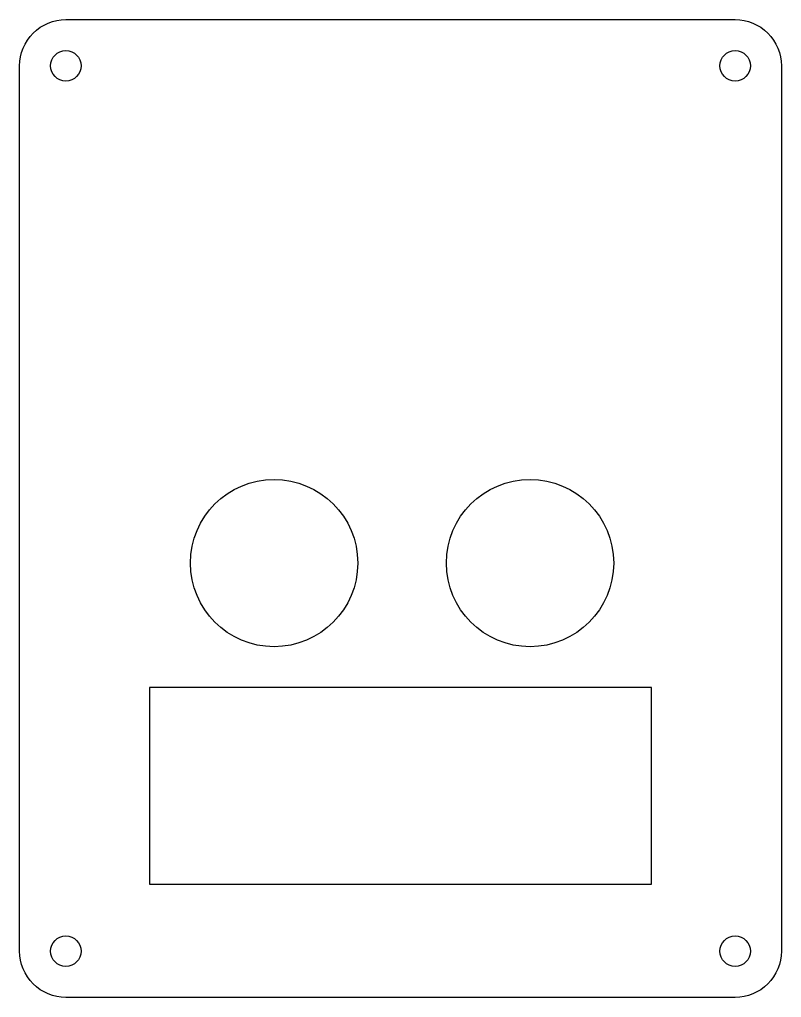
# Model space of a CAD drawing. Header units: millimetres. Extents: x 22.2 to 99.6, y 14.7 to 114.1.
import ezdxf

# ---------------------------------------------------------------- set-up
doc = ezdxf.new("R2010")
doc.units = ezdxf.units.MM
doc.layers.get('0').update_dxf_attribs({"linetype": 'CONTINUOUS'})

msp = doc.modelspace()

# ---------------------------------------------------------------- linework, layer by layer
msp.add_lwpolyline([(22.153, 109.366, -0.414214), (26.853, 114.066), (94.853, 114.066, -0.414214), (99.553, 109.366), (99.553, 19.366, -0.414214), (94.853, 14.666), (26.853, 14.666, -0.414214), (22.153, 19.366)], format="xyb", close=True)
msp.add_lwpolyline([(35.353, 26.166), (86.353, 26.166), (86.353, 46.166), (35.353, 46.166)], close=True)
for centre, radius in [((26.853, 109.366), 1.55), ((94.853, 109.366), 1.55), ((48.011, 58.818), 8.5), ((74.011, 58.818), 8.5), ((26.853, 19.366), 1.55), ((94.853, 19.366), 1.55)]:
    msp.add_circle(centre, radius)

doc.saveas('drawing.dxf')
